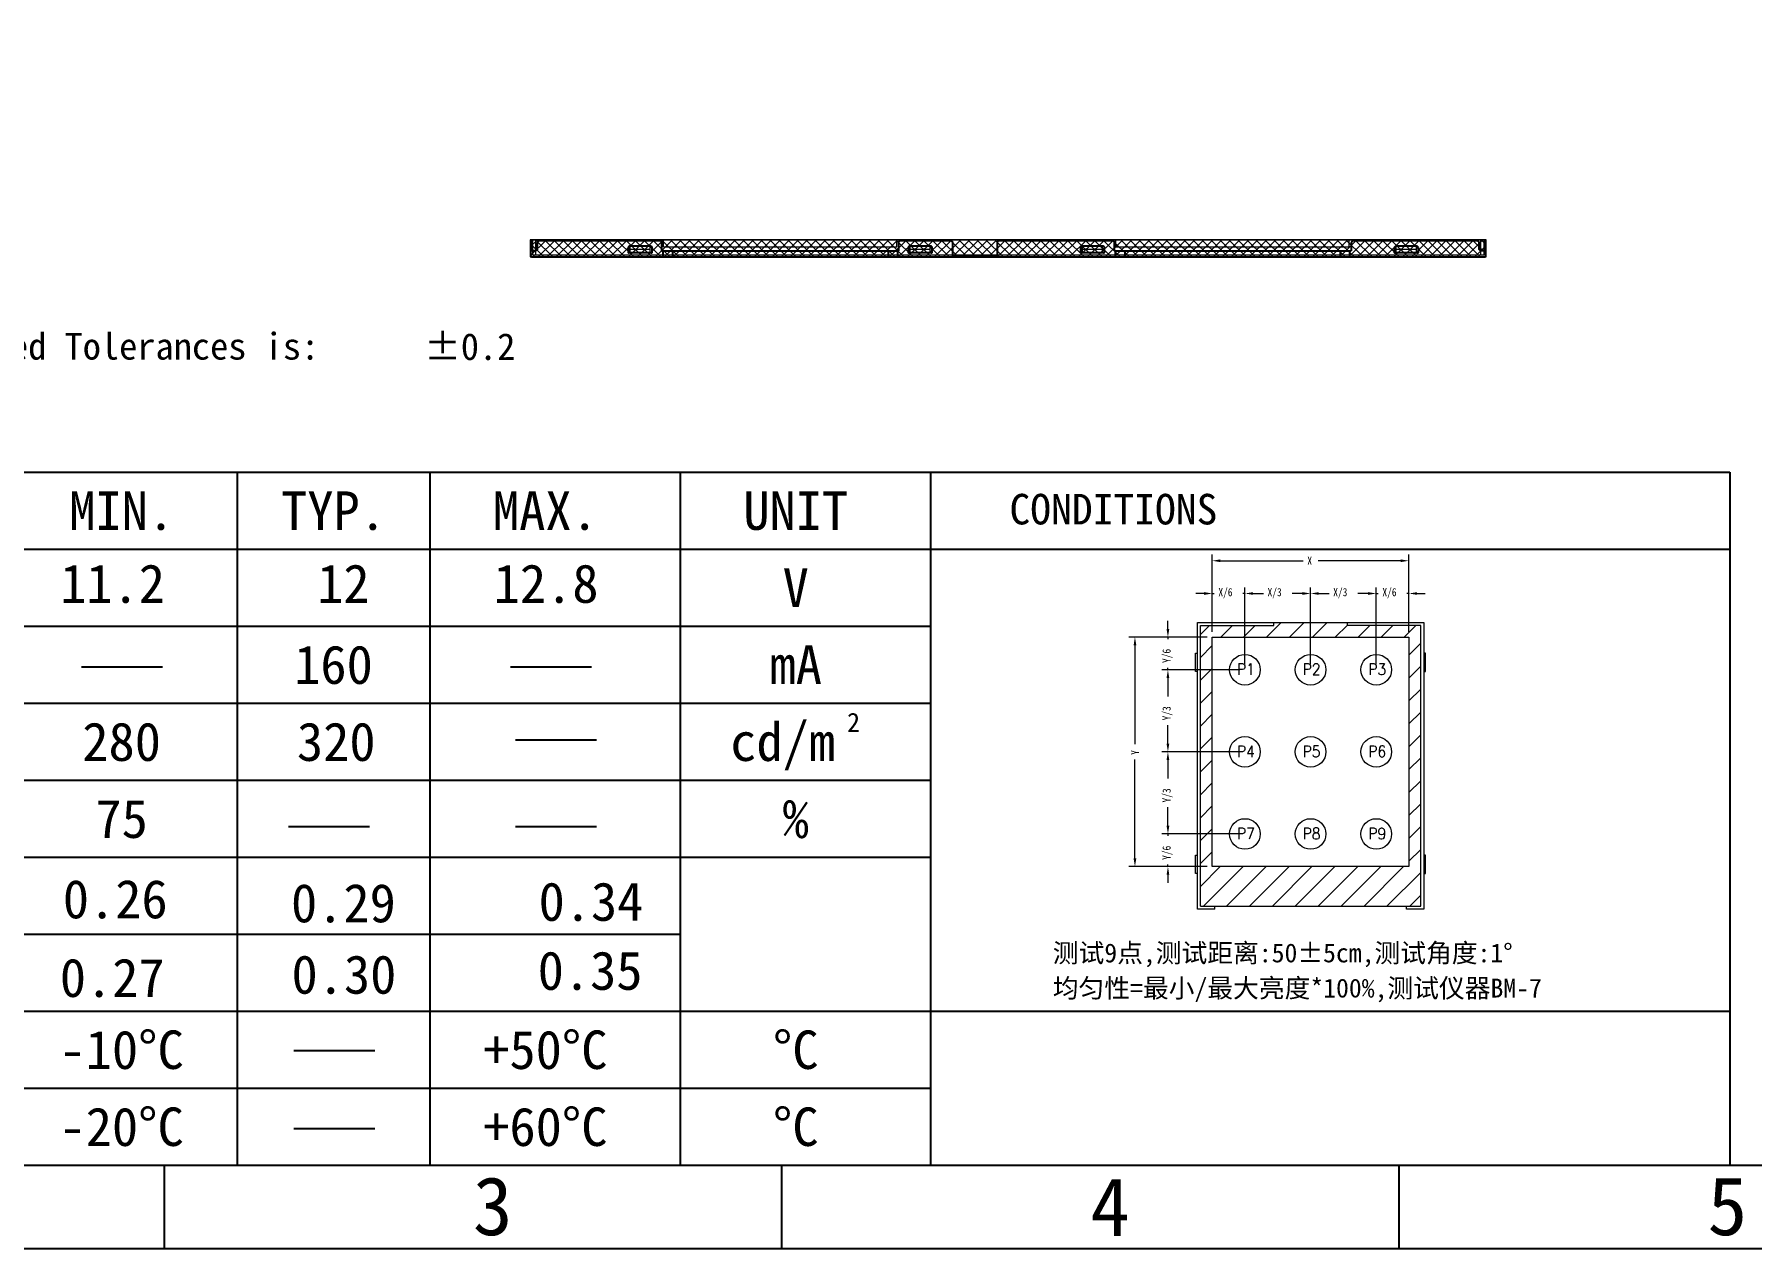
# Model space of a CAD drawing. Header units: millimetres. Extents: x 8997 to 11970, y 808 to 1592.
# Drawn here: x 9163.5 to 9420.4, y 807.9 to 989.6 of the extents above; entities that cross this region are included whole.
import ezdxf
from ezdxf.enums import TextEntityAlignment as Align

# ---------------------------------------------------------------- set-up
doc = ezdxf.new("R2010")
doc.units = ezdxf.units.MM
for name, color, linetype in [('Bezel l', 22, 'Continuous'), ('dim', 4, 'Continuous'), ('FPC', 40, 'Continuous'), ('Housing', 7, 'Continuous'), ('LCD', 7, 'Continuous'), ('OBJ-FRAME', 4, 'Continuous')]:
    doc.layers.add(name, color=color, linetype=linetype)
for name, color, linetype, lineweight in [('Tape', 5, 'Continuous', 15), ('圖框', 7, 'Continuous', 18), ('标准图框', 7, 'Continuous', 9)]:
    doc.layers.add(name, color=color, linetype=linetype, lineweight=lineweight)
doc.styles.add('romans', font='romans.shx')
doc.styles.get("Standard").update_dxf_attribs({"font": 'simhei.ttf'})
doc.styles.add('STYLE1', font='')
doc.styles.add('宋体', font='')
doc.styles.add('汉字', font='')
doc.styles.get('STYLE1').set_extended_font_data('KaiTi_GB2312')
doc.styles.get('宋体').set_extended_font_data('SimSun')
doc.styles.get('汉字').set_extended_font_data('NSimSun')

msp = doc.modelspace()

# ---------------------------------------------------------------- hatches: boundary and pattern name
at = {"layer": 'Tape', "lineweight": 0}
h = msp.add_hatch(dxfattribs=at)
h.set_pattern_fill('ANSI37', color=4, scale=0.3, style=0)
h.set_pattern_definition([(45, (-1011.0162, 9672.6999), (-0.67351921, 0.67351921), []), (135, (-1011.0162, 9672.6999), (-0.67351921, -0.67351921), [])])
h.paths.add_polyline_path([(9237.663, 958.855), (9237.663, 956.275), (9380.663, 956.275), (9380.663, 958.855)])

# ---------------------------------------------------------------- linework, layer by layer
at = {"layer": 'Bezel l'}
for p, q in [((9237.913, 957.205), (9237.913, 958.675)), ((9380.413, 958.675), (9380.413, 957.205)), ((9257.513, 957.205), (9257.513, 956.305)), ((9258.913, 957.205), (9258.913, 956.305)), ((9291.183, 957.205), (9291.183, 956.305)), ((9292.583, 957.205), (9292.583, 956.305)), ((9325.183, 957.205), (9325.183, 956.305)), ((9326.583, 957.205), (9326.583, 956.305)), ((9358.813, 957.205), (9358.813, 956.305)), ((9360.213, 957.205), (9360.213, 956.305))]:
    msp.add_line(p, q, dxfattribs=at)
for points in [[(9237.913, 958.675), (9237.713, 958.675), (9237.713, 956.505, 0.4142136), (9237.913, 956.305), (9380.413, 956.305, 0.4142136), (9380.613, 956.505), (9380.613, 958.675), (9380.413, 958.675)], [(9257.363, 957.205), (9257.363, 958.372, 0.4142136), (9257.063, 958.672), (9239.013, 958.675, 0.4142136), (9238.713, 958.375), (9238.713, 957.505, -0.4142136), (9238.413, 957.205), (9237.913, 957.205)], [(9300.883, 956.305), (9300.883, 958.372, 0.4142136), (9300.583, 958.672), (9293.033, 958.672, 0.4142136), (9292.733, 958.372), (9292.733, 957.205)], [(9325.083, 957.205), (9325.083, 958.372, 0.4142136), (9324.783, 958.672), (9307.783, 958.672, 0.4142136), (9307.483, 958.372), (9307.483, 956.305)], [(9380.413, 957.205), (9379.913, 957.205, -0.4142136), (9379.613, 957.505), (9379.613, 958.375, 0.4142136), (9379.313, 958.675), (9360.774, 958.672, 0.4142136), (9360.474, 958.372), (9360.474, 957.205)]]:
    msp.add_lwpolyline(points, format="xyb", dxfattribs=at)
for points in [[(9255.693, 957.875), (9252.493, 957.875, 0.4142136), (9252.293, 957.675), (9252.293, 956.925, 0.5857864), (9252.493, 956.925), (9255.693, 956.925, 0.5857864), (9255.893, 956.925), (9255.893, 957.675, 0.4142136)], [(9294.392, 956.925), (9297.592, 956.925, 0.5857864), (9297.792, 956.925), (9297.792, 957.675, 0.4142136), (9297.592, 957.875), (9294.392, 957.875, 0.4142136), (9294.192, 957.675), (9294.192, 956.925, 0.5857864)], [(9320.171, 956.925), (9323.371, 956.925, 0.5857864), (9323.571, 956.925), (9323.571, 957.675, 0.4142136), (9323.371, 957.875), (9320.171, 957.875, 0.4142136), (9319.971, 957.675), (9319.971, 956.925, 0.5857864)], [(9367.113, 956.925), (9370.313, 956.925, 0.5857864), (9370.513, 956.925), (9370.513, 957.675, 0.4142136), (9370.313, 957.875), (9367.113, 957.875, 0.4142136), (9366.913, 957.675), (9366.913, 956.925, 0.5857864)]]:
    msp.add_lwpolyline(points, format="xyb", close=True, dxfattribs=at)
for points in [[(9257.363, 957.205), (9292.733, 957.205)], [(9300.883, 956.505), (9307.483, 956.505)], [(9325.083, 957.205), (9360.474, 957.205)]]:
    msp.add_lwpolyline(points, dxfattribs=at)
at = {"layer": 'dim', "color": 0}
for p, q in [((9170.541, 894.956), (9182.665, 894.956)), ((9234.688, 894.956), (9246.812, 894.956)), ((9235.465, 884.026), (9247.589, 884.026)), ((9201.51, 871.049), (9213.634, 871.049)), ((9235.465, 871.049), (9247.589, 871.049)), ((9202.279, 837.518), (9214.403, 837.518)), ((9202.279, 825.844), (9214.403, 825.844))]:
    msp.add_line(p, q, dxfattribs=at)
at = {"layer": 'FPC'}
for p, q in [((9240.483, 958.875), (9240.483, 958.825)), ((9377.843, 958.855), (9377.843, 958.805))]:
    msp.add_line(p, q, dxfattribs=at)
at = {"layer": 'Housing', "color": 0, "lineweight": 0}
for p, q in [((9238.013, 958.825), (9380.313, 958.825)), ((9238.013, 958.825), (9238.013, 956.585)), ((9238.513, 956.585), (9238.513, 958.825)), ((9240.483, 958.875), (9377.843, 958.855)), ((9257.592, 957.775), (9257.592, 958.825)), ((9292.492, 957.775), (9292.492, 958.825)), ((9325.27, 957.775), (9325.27, 958.825)), ((9360.17, 957.775), (9360.17, 958.825)), ((9379.817, 958.825), (9379.817, 956.585)), ((9380.313, 958.825), (9380.313, 956.585)), ((9238.013, 958.175), (9237.913, 958.175)), ((9238.013, 957.205), (9237.913, 957.372)), ((9238.013, 956.585), (9380.313, 956.585)), ((9252.593, 956.905), (9252.593, 957.875)), ((9255.593, 957.875), (9252.593, 957.875)), ((9255.593, 957.405), (9252.593, 957.405)), ((9252.593, 956.905), (9255.593, 956.905)), ((9255.593, 956.905), (9255.593, 957.875)), ((9257.592, 957.775), (9292.492, 957.775)), ((9294.492, 956.905), (9294.492, 957.875)), ((9297.492, 957.875), (9294.492, 957.875)), ((9297.492, 957.405), (9294.492, 957.405)), ((9294.492, 956.905), (9297.492, 956.905)), ((9297.492, 956.905), (9297.492, 957.875)), ((9320.271, 956.905), (9320.271, 957.875)), ((9323.271, 957.875), (9320.271, 957.875)), ((9323.271, 957.405), (9320.271, 957.405)), ((9320.271, 956.905), (9323.271, 956.905)), ((9323.271, 956.905), (9323.271, 957.875)), ((9325.27, 957.775), (9360.17, 957.775)), ((9367.213, 956.905), (9367.213, 957.875)), ((9370.213, 957.875), (9367.213, 957.875)), ((9370.213, 957.405), (9367.213, 957.405)), ((9367.213, 956.905), (9370.213, 956.905)), ((9370.213, 956.905), (9370.213, 957.875)), ((9380.313, 958.175), (9380.413, 958.175)), ((9380.313, 957.205), (9380.413, 957.372))]:
    msp.add_line(p, q, dxfattribs=at)
at = {"layer": 'LCD', "lineweight": 25}
msp.add_line((9182.903, 820.353), (9182.903, 807.873), dxfattribs=at)
at = {"layer": 'OBJ-FRAME', "color": 0}
for p, q in [((9009.413, 924.08), (9297.543, 924.08)), ((9193.817, 924.08), (9193.817, 843.403)), ((9222.63, 924.08), (9222.63, 843.403)), ((9260.086, 924.08), (9260.086, 820.353)), ((9297.543, 924.08), (9297.543, 820.353)), ((9297.543, 924.08), (9297.543, 841.757)), ((9297.543, 924.08), (9417.13, 924.08)), ((9417.13, 924.08), (9417.13, 820.353)), ((9009.413, 912.555), (9417.13, 912.555)), ((9009.413, 901.029), (9297.543, 901.029)), ((9009.413, 889.504), (9297.543, 889.504)), ((9009.413, 877.979), (9297.543, 877.979)), ((9009.413, 866.454), (9297.543, 866.454)), ((9159.241, 854.929), (9260.086, 854.929)), ((9009.413, 843.403), (9417.13, 843.403)), ((9193.817, 843.403), (9193.817, 820.353)), ((9222.63, 843.403), (9222.63, 820.353)), ((9009.413, 831.878), (9297.543, 831.878))]:
    msp.add_line(p, q, dxfattribs=at)
at = {"layer": 'Tape'}
for p, q in [((9240.483, 958.875), (9240.483, 958.825)), ((9377.843, 958.855), (9377.843, 958.805))]:
    msp.add_line(p, q, dxfattribs=at)
msp.add_lwpolyline([(9380.663, 958.855), (9237.663, 958.855), (9237.663, 956.275), (9380.663, 956.275)], close=True, dxfattribs=at)
at = {"layer": '圖框', "lineweight": 25}
for p, q in [((9009.431, 820.353), (9725.783, 820.353)), ((9275.255, 820.353), (9275.255, 807.873)), ((9367.607, 820.353), (9367.607, 807.873))]:
    msp.add_line(p, q, dxfattribs=at)
msp.add_lwpolyline([(8996.951, 1332.033), (8996.951, 807.873), (9738.263, 807.873), (9738.263, 1332.033)], close=True, dxfattribs=at)
at = {"layer": '标准图框'}
for p, q in [((9339.688, 900.156), (9339.688, 911.733)), ((9338.466, 905.914), (9337.244, 905.914)), ((9339.688, 900.156), (9339.688, 906.83)), ((9339.688, 905.914), (9339.983, 905.914)), ((9344.574, 905.914), (9344.279, 905.914)), ((9344.574, 895.269), (9344.574, 906.83)), ((9344.574, 895.269), (9344.574, 906.83)), ((9333.051, 900.614), (9333.051, 901.835)), ((9338.924, 899.392), (9327.203, 899.392)), ((9338.924, 899.392), (9332.135, 899.392)), ((9333.051, 899.392), (9333.051, 899.097)), ((9337.465, 858.659), (9337.465, 901.591)), ((9337.923, 899.791), (9339.265, 901.133)), ((9337.923, 859.117), (9337.923, 901.133)), ((9339.688, 865.042), (9339.688, 899.392)), ((9340.953, 899.392), (9342.693, 901.133)), ((9344.381, 899.392), (9346.122, 901.133)), ((9328.119, 898.171), (9328.119, 883.376)), ((9337.19, 894.231), (9337.19, 896.98)), ((9337.19, 896.98), (9337.465, 896.98)), ((9337.923, 896.363), (9339.688, 898.127)), ((9343.81, 894.506), (9332.135, 894.506)), ((9343.81, 894.506), (9332.135, 894.506)), ((9333.051, 894.506), (9333.051, 894.801)), ((9337.465, 894.231), (9337.19, 894.231)), ((9337.923, 892.934), (9339.688, 894.699)), ((9333.051, 893.284), (9333.051, 892.063)), ((9333.051, 893.284), (9333.051, 890.509)), ((9337.923, 889.506), (9339.688, 891.271)), ((9337.923, 886.078), (9339.688, 887.843)), ((9333.051, 883.439), (9333.051, 886.214)), ((9337.923, 882.65), (9339.688, 884.415)), ((9343.81, 882.217), (9332.135, 882.217)), ((9343.81, 882.217), (9332.135, 882.217)), ((9328.119, 866.263), (9328.119, 881.058)), ((9333.051, 880.995), (9333.051, 878.221)), ((9337.923, 879.222), (9339.688, 880.987)), ((9337.923, 875.794), (9339.688, 877.558)), ((9333.051, 871.15), (9333.051, 873.925)), ((9337.923, 872.366), (9339.688, 874.13)), ((9333.051, 871.15), (9333.051, 872.371)), ((9343.81, 869.928), (9332.135, 869.928)), ((9343.81, 869.928), (9332.135, 869.928)), ((9333.051, 869.928), (9333.051, 869.633)), ((9337.923, 868.938), (9339.688, 870.702)), ((9337.19, 864.034), (9337.19, 866.783)), ((9337.19, 866.783), (9337.465, 866.783)), ((9337.923, 865.51), (9339.688, 867.274)), ((9338.924, 865.042), (9327.203, 865.042)), ((9338.924, 865.042), (9332.135, 865.042)), ((9333.051, 865.042), (9333.051, 865.337)), ((9333.051, 863.82), (9333.051, 862.599)), ((9337.465, 864.034), (9337.19, 864.034)), ((9337.923, 862.081), (9340.883, 865.042)), ((9338.387, 859.117), (9344.312, 865.042)), ((9340.076, 858.659), (9337.465, 858.659)), ((9340.076, 858.659), (9340.076, 859.117))]:
    msp.add_line(p, q, dxfattribs=at)
at = {"layer": '标准图框', "color": 0}
for p, q in [((9340.909, 910.817), (9353.289, 910.817)), ((9367.889, 910.817), (9355.508, 910.817)), ((9369.11, 900.156), (9369.11, 911.733)), ((9345.795, 905.914), (9347.017, 905.914)), ((9345.795, 905.914), (9347.338, 905.914)), ((9353.177, 905.914), (9351.634, 905.914)), ((9354.399, 895.269), (9354.399, 906.83)), ((9354.399, 895.269), (9354.399, 906.83)), ((9355.62, 905.914), (9357.163, 905.914)), ((9363.002, 905.914), (9361.459, 905.914)), ((9363.002, 905.914), (9361.781, 905.914)), ((9364.224, 895.269), (9364.224, 906.83)), ((9364.224, 895.269), (9364.224, 906.83)), ((9364.224, 905.914), (9364.519, 905.914)), ((9369.11, 905.914), (9368.815, 905.914)), ((9369.11, 900.156), (9369.11, 906.83)), ((9370.332, 905.914), (9371.553, 905.914)), ((9337.465, 901.591), (9371.333, 901.591)), ((9337.923, 901.133), (9348.902, 901.133)), ((9339.688, 899.392), (9369.11, 899.392)), ((9347.809, 899.392), (9350.008, 901.591)), ((9348.902, 901.133), (9348.902, 901.591)), ((9351.237, 899.392), (9353.436, 901.591)), ((9354.665, 899.392), (9356.864, 901.591)), ((9358.093, 899.392), (9359.896, 901.195)), ((9359.896, 901.133), (9359.896, 901.591)), ((9370.875, 901.133), (9359.896, 901.133)), ((9361.521, 899.392), (9363.262, 901.133)), ((9364.949, 899.392), (9366.69, 901.133)), ((9368.378, 899.392), (9370.118, 901.133)), ((9369.11, 899.392), (9369.11, 865.042)), ((9370.875, 859.117), (9370.875, 901.133)), ((9371.333, 901.591), (9371.333, 858.659)), ((9369.11, 896.697), (9370.875, 898.461)), ((9371.608, 896.98), (9371.333, 896.98)), ((9371.608, 894.231), (9371.608, 896.98)), ((9369.11, 893.269), (9370.875, 895.033)), ((9371.333, 894.231), (9371.608, 894.231)), ((9369.11, 889.84), (9370.875, 891.605)), ((9369.11, 886.412), (9370.875, 888.177)), ((9369.11, 882.984), (9370.875, 884.749)), ((9369.11, 879.556), (9370.875, 881.321)), ((9369.11, 876.128), (9370.875, 877.893)), ((9369.11, 872.7), (9370.875, 874.464)), ((9369.11, 869.272), (9370.875, 871.036)), ((9369.11, 865.844), (9370.875, 867.608)), ((9371.608, 866.783), (9371.333, 866.783)), ((9371.608, 864.034), (9371.608, 866.783)), ((9369.11, 865.042), (9339.688, 865.042)), ((9341.815, 859.117), (9347.74, 865.042)), ((9345.243, 859.117), (9351.168, 865.042)), ((9348.671, 859.117), (9354.596, 865.042)), ((9355.381, 862.399), (9358.024, 865.042)), ((9355.527, 859.117), (9361.452, 865.042)), ((9358.956, 859.117), (9364.88, 865.042)), ((9362.384, 859.117), (9368.308, 865.042)), ((9365.812, 859.117), (9370.875, 864.18)), ((9371.333, 864.034), (9371.608, 864.034)), ((9352.099, 859.117), (9355.381, 862.399)), ((9369.24, 859.117), (9370.875, 860.752)), ((9337.923, 859.117), (9370.875, 859.117)), ((9368.722, 858.659), (9368.722, 859.117)), ((9371.333, 858.659), (9368.722, 858.659))]:
    msp.add_line(p, q, dxfattribs=at)
at = {"layer": '标准图框'}
for centre in [(9344.574, 894.506), (9344.574, 882.217), (9344.574, 869.928)]:
    msp.add_circle(centre, 2.29, dxfattribs=at)
at = {"layer": '标准图框', "color": 0}
for centre in [(9354.399, 894.506), (9364.224, 894.506), (9354.399, 882.217), (9364.224, 882.217), (9354.399, 869.928), (9364.224, 869.928)]:
    msp.add_circle(centre, 2.29, dxfattribs=at)
at = {"layer": '标准图框'}
for points in [[(9340.909, 911.02), (9340.909, 910.613), (9339.688, 910.817)], [(9338.466, 906.118), (9338.466, 905.71), (9339.688, 905.914)], [(9345.795, 906.118), (9345.795, 905.71), (9344.574, 905.914)], [(9345.795, 906.118), (9345.795, 905.71), (9344.574, 905.914)], [(9327.916, 898.171), (9328.323, 898.171), (9328.119, 899.392)], [(9332.848, 900.614), (9333.255, 900.614), (9333.051, 899.392)], [(9332.848, 893.284), (9333.255, 893.284), (9333.051, 894.506)], [(9332.848, 893.284), (9333.255, 893.284), (9333.051, 894.506)], [(9332.848, 883.439), (9333.255, 883.439), (9333.051, 882.217)], [(9332.848, 880.995), (9333.255, 880.995), (9333.051, 882.217)], [(9332.848, 871.15), (9333.255, 871.15), (9333.051, 869.928)], [(9332.848, 871.15), (9333.255, 871.15), (9333.051, 869.928)], [(9327.916, 866.263), (9328.323, 866.263), (9328.119, 865.042)], [(9332.848, 863.82), (9333.255, 863.82), (9333.051, 865.042)]]:
    msp.add_solid(points, dxfattribs=at)
at = {"layer": '标准图框', "color": 0}
for points in [[(9367.889, 911.02), (9367.889, 910.613), (9369.11, 910.817)], [(9353.177, 906.118), (9353.177, 905.71), (9354.399, 905.914)], [(9355.62, 906.118), (9355.62, 905.71), (9354.399, 905.914)], [(9363.002, 906.118), (9363.002, 905.71), (9364.224, 905.914)], [(9363.002, 906.118), (9363.002, 905.71), (9364.224, 905.914)], [(9370.332, 906.118), (9370.332, 905.71), (9369.11, 905.914)]]:
    msp.add_solid(points, dxfattribs=at)

# ---------------------------------------------------------------- texts
at = {"color": 0}
msp.add_text('5.All radii without dimension     ,Unspecified Tolerances is:  ', height=4, dxfattribs=at).set_placement((9125.813, 942.472), align=Align.MIDDLE)
msp.add_text('%%P0.2', height=4, dxfattribs=at).set_placement((9221.826, 940.867))
at = {"color": 0, "style": '汉字'}
for s, p in [('11.2', (9175.172, 907.4)), ('12', (9209.7, 907.4)), ('12.8', (9240.033, 907.4)), ('160', (9208.223, 895.27)), ('280', (9176.529, 883.744)), ('320', (9208.636, 883.744)), ('75', (9176.529, 872.219)), ('-10%%DC', (9176.529, 837.644)), ('+50%%DC', (9239.917, 837.644)), ('%%dC', (9277.374, 837.644)), ('-20%%DC', (9176.529, 826.119)), ('+60%%DC', (9239.917, 826.119)), ('%%dC', (9277.374, 826.119))]:
    msp.add_text(s, height=5.7626, dxfattribs=at).set_placement(p, align=Align.MIDDLE_CENTER)
at = {"color": 0, "char_height": 5.7626, "width": 71.10873, "attachment_point": 1, "style": '汉字'}
for s, insert in [('0.26', (9167.734, 863.069)), ('0.29', (9201.869, 862.471)), ('0.34', (9238.903, 862.7)), ('0.27', (9167.286, 851.301)), ('0.30', (9201.946, 851.788)), ('0.35', (9238.768, 852.37))]:
    msp.add_mtext(s, dxfattribs=dict(at, insert=insert))
at = {"layer": 'OBJ-FRAME', "color": 0, "style": '汉字'}
for s, height, p in [('MIN.', 5.7626, (9176.529, 918.32)), ('TYP.', 5.7626, (9208.223, 918.32)), ('MAX.', 5.7626, (9239.917, 918.32)), ('UNIT', 5.7626, (9277.374, 918.32)), ('CONDITIONS', 4.5735, (9324.897, 918.537)), ('V', 5.763, (9277.374, 906.795)), ('mA', 5.7626, (9277.374, 895.27)), ('cd/m ', 5.7626, (9277.374, 883.744)), ('2', 2.881, (9286.018, 886.626)), ('%', 5.763, (9277.374, 872.219))]:
    msp.add_text(s, height=height, dxfattribs=at).set_placement(p, align=Align.MIDDLE_CENTER)
at = {"layer": '圖框', "lineweight": 25, "char_height": 8.736, "attachment_point": 7, "style": 'STYLE1'}
for s, insert, width in [('3', (9229.079, 809.745), 82.65191), ('4', (9321.431, 809.745), 87.64391), ('5', (9413.783, 809.745), 87.64391)]:
    msp.add_mtext(s, dxfattribs=dict(at, insert=insert, width=width))
at = {"layer": '标准图框', "color": 0, "width": 0.85}
for s, height, p in [('X', 1.222, (9353.904, 910.206)), ('X/3', 1.2216, (9347.954, 905.507)), ('X/3', 1.2216, (9357.779, 905.507)), ('X/6', 1.2216, (9365.134, 905.507))]:
    msp.add_text(s, height=height, dxfattribs=at).set_placement(p)
at = {"layer": '标准图框', "width": 0.85}
msp.add_text('X/6', height=1.2216, dxfattribs=at).set_placement((9340.598, 905.507))
for s, height, p in [('Y/6', 1.2216, (9333.459, 895.515)), ('Y/3', 1.2216, (9333.459, 886.928)), ('Y', 1.222, (9328.73, 881.772)), ('Y/3', 1.2216, (9333.459, 874.639)), ('Y/6', 1.2216, (9333.459, 866.051))]:
    msp.add_text(s, height=height, rotation=90, dxfattribs=at).set_placement(p)
at = {"layer": '标准图框', "style": 'romans', "width": 0.9}
for s, p in [('P1', (9343.374, 893.72)), ('P4', (9343.374, 881.431)), ('P7', (9343.374, 869.142))]:
    msp.add_text(s, height=1.6966, dxfattribs=at).set_placement(p)
at = {"layer": '标准图框', "color": 0, "style": 'romans', "width": 0.9}
for s, p in [('P2', (9353.199, 893.72)), ('P3', (9363.024, 893.72)), ('P5', (9353.199, 881.431)), ('P6', (9363.024, 881.431)), ('P8', (9353.199, 869.142)), ('P9', (9363.024, 869.142))]:
    msp.add_text(s, height=1.6966, dxfattribs=at).set_placement(p)
at = {"layer": '标准图框', "color": 0, "style": '宋体'}
for s, p in [('测试9点,测试距离:50%%p5cm,测试角度:1%%d', (9315.828, 850.718)), ('均匀性=最小/最大亮度*100%,测试仪器BM-7', (9315.828, 845.457))]:
    msp.add_text(s, height=2.82551, dxfattribs=at).set_placement(p)

doc.saveas('drawing.dxf')
